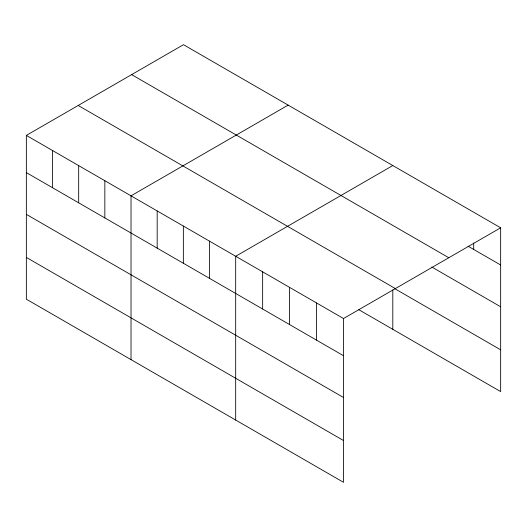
<?xml version="1.0" encoding="UTF-8"?>
<svg xmlns="http://www.w3.org/2000/svg" width="527" height="527" viewBox="0 0 527 527"><rect width="100%" height="100%" fill="white"/><g stroke="black" fill="none" stroke-linecap="round" stroke-linejoin="round"><path stroke-width="0.79" d="M26.35 135.406L343.518 318.525L343.518 482.31L26.35 299.198L26.35 135.406L183.482 44.69L500.65 227.802L500.65 391.594L358.867 309.731M288.15 105.117L131.019 195.833L131.019 359.625M392.813 165.544L235.681 256.267L235.681 420.052M343.518 318.525L500.65 227.802M468.016 246.162L500.65 265.002M131.631 74.623L448.8 257.743M431.83 267.044L500.65 306.773M78.2 105.472L395.369 288.585M394.229 288.374L500.65 349.816M26.35 172.606L343.518 355.718M26.35 214.377L343.518 397.496M26.35 257.42L343.518 440.532M473.694 242.967L473.694 249.436M392.813 289.969L392.813 329.335M316.562 302.959L316.562 340.152M289.6 287.393L289.6 324.592M262.644 271.827L262.644 309.026M209.515 241.155L209.515 278.355M183.35 226.05L183.35 263.243M157.184 210.945L157.184 248.138M104.847 180.728L104.847 217.928M78.681 165.623L78.681 202.816M52.516 150.518L52.516 187.711"/></g></svg>
